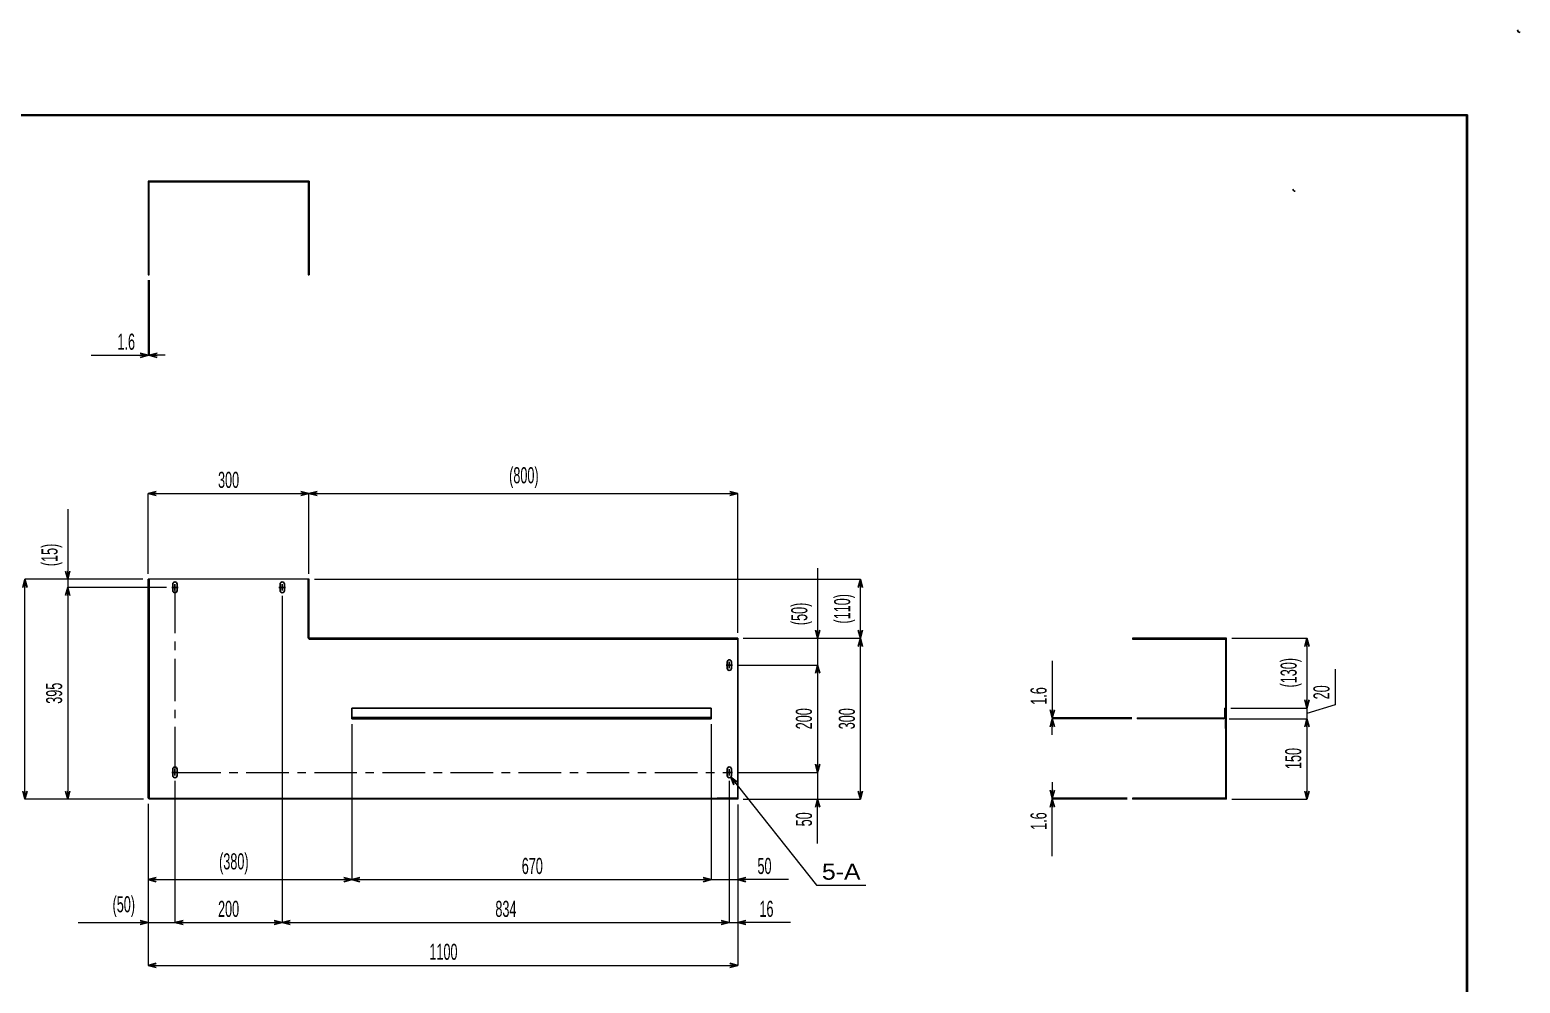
# Model space of a CAD drawing. Header units: millimetres. Extents: x -2100 to 2100, y -1485 to 1485.
# Drawn here: x -680 to 2100, y -293 to 1485 of the extents above; entities that cross this region are included whole.
import ezdxf
from ezdxf.enums import TextEntityAlignment as Align

# ---------------------------------------------------------------- set-up
doc = ezdxf.new("R2010")
doc.units = ezdxf.units.MM
doc.header["$LTSCALE"] = 2.5
doc.linetypes.add('CENTER', pattern=[50.8, 31.75, -6.35, 6.35, -6.35])
for name, color, linetype in [('Layer0001', 7, 'Continuous'), ('Layer0012', 7, 'Continuous'), ('Layer0013', 7, 'Continuous'), ('Layer0014', 7, 'Continuous')]:
    doc.layers.add(name, color=color, linetype=linetype)
doc.styles.add('dcStyle0', font='ＭＳ Ｐゴシック', dxfattribs={"width": 0.6})
doc.dimstyles.new('dc_Rotated', dxfattribs={"dimtxt": 30, "dimasz": 15.00113, "dimexe": 0, "dimexo": 10, "dimgap": 10, "dimtad": 3, "dimdec": 1, "dimdsep": 46, "dimtxsty": 'dcStyle0', "dimblk1": 'OPEN30', "dimblk2": 'OPEN30', "dimsah": 1, "dimcen": 0.09, "dimclrd": 4, "dimclre": 4, "dimclrt": 4, "dimadec": 0, "dimazin": 2, "dimtfac": 1, "dimtdec": 4, "dimtmove": 0, "dimatfit": 3, "dimfxl": 1, "dimarcsym": 1})
doc.dimstyles.new('dc_Rotated_F4', dxfattribs={"dimtxt": 30, "dimasz": 15.00113, "dimexe": 0, "dimexo": 10, "dimgap": 10, "dimtad": 3, "dimdec": 1, "dimdsep": 46, "dimtxsty": 'dcStyle0', "dimblk1": 'OPEN30', "dimblk2": 'OPEN30', "dimsah": 1, "dimcen": 0.09, "dimclrd": 4, "dimclre": 4, "dimclrt": 4, "dimadec": 0, "dimazin": 2, "dimtfac": 1, "dimtdec": 4, "dimtmove": 1, "dimatfit": 3, "dimfxl": 1, "dimarcsym": 1})

# ---------------------------------------------------------------- blocks, each defined once
blk = doc.blocks.new('DC_GROUP_AAD6-2745_9')
at = {"color": 2, "linetype": 'CENTER', "lineweight": 25}
for p, q in [((-215.1, 445.3), (-203.1, 445.3)), ((-209.1, 451.3), (-209.1, 439.3))]:
    blk.add_line(p, q, dxfattribs=at)
at = {"color": 3, "linetype": 'Continuous', "lineweight": 25}
for p, q in [((-213.1, 439.3), (-213.1, 451.3)), ((-205.1, 439.3), (-205.1, 451.3))]:
    blk.add_line(p, q, dxfattribs=at)
for centre, start, end in [((-209.1, 451.3), 360, 180), ((-209.1, 439.3), 180, 360)]:
    blk.add_arc(centre, 4, start, end, dxfattribs=at)
blk = doc.blocks.new('DC_GROUP_AAD6-2745_12')
at = {"color": 3, "linetype": 'Continuous', "lineweight": 25}
for p, q in [((-459.1, 51.9), (-459.1, 460.3)), ((-457.5, 50.3), (-457.5, 460.3)), ((-160.7, 350.3), (-160.7, 460.3)), ((-159.1, 348.7), (-159.1, 460.3))]:
    blk.add_line(p, q, dxfattribs=at)
blk = doc.blocks.new('DC_GROUP_AAD6-2745_11')
at = {"linetype": 'Continuous'}
blk.add_blockref('DC_GROUP_AAD6-2745_12', (0, 0), dxfattribs=at)
blk = doc.blocks.new('DC_GROUP_AAD6-2745_13')
at = {"color": 3, "linetype": 'Continuous', "lineweight": 18}
for p, q in [((-459.1, 51.9), (640.9, 51.9)), ((640.9, 50.3), (-457.5, 50.3))]:
    blk.add_line(p, q, dxfattribs=at)
blk = doc.blocks.new('DC_GROUP_AAD6-2745_10')
at = {"linetype": 'Continuous'}
for name in ['DC_GROUP_AAD6-2745_11', 'DC_GROUP_AAD6-2745_13']:
    blk.add_blockref(name, (0, 0), dxfattribs=at)
blk = doc.blocks.new('DC_GROUP_AAD6-2745_14')
at = {"color": 2, "linetype": 'CENTER', "lineweight": 25}
for p, q in [((-415.1, 445.3), (-403.1, 445.3)), ((-409.1, 451.3), (-409.1, 439.3))]:
    blk.add_line(p, q, dxfattribs=at)
at = {"color": 3, "linetype": 'Continuous', "lineweight": 25}
for p, q in [((-413.1, 439.3), (-413.1, 451.3)), ((-405.1, 439.3), (-405.1, 451.3))]:
    blk.add_line(p, q, dxfattribs=at)
for centre, start, end in [((-409.1, 451.3), 360, 180), ((-409.1, 439.3), 180, 360)]:
    blk.add_arc(centre, 4, start, end, dxfattribs=at)
blk = doc.blocks.new('DC_GROUP_AAD6-2745_15')
at = {"color": 2, "linetype": 'CENTER', "lineweight": 25}
for p, q in [((-415.1, 100.3), (-403.1, 100.3)), ((-409.1, 106.3), (-409.1, 94.3))]:
    blk.add_line(p, q, dxfattribs=at)
at = {"color": 3, "linetype": 'Continuous', "lineweight": 25}
for p, q in [((-413.1, 94.3), (-413.1, 106.3)), ((-405.1, 94.3), (-405.1, 106.3))]:
    blk.add_line(p, q, dxfattribs=at)
for centre, start, end in [((-409.1, 106.3), 360, 180), ((-409.1, 94.3), 180, 360)]:
    blk.add_arc(centre, 4, start, end, dxfattribs=at)
blk = doc.blocks.new('DC_GROUP_AAD6-2745_16')
at = {"color": 2, "linetype": 'CENTER', "lineweight": 25}
for p, q in [((618.9, 100.3), (630.9, 100.3)), ((624.9, 106.3), (624.9, 94.3))]:
    blk.add_line(p, q, dxfattribs=at)
at = {"color": 3, "linetype": 'Continuous', "lineweight": 25}
for p, q in [((620.9, 94.3), (620.9, 106.3)), ((628.9, 94.3), (628.9, 106.3))]:
    blk.add_line(p, q, dxfattribs=at)
for centre, start, end in [((624.9, 106.3), 360, 180), ((624.9, 94.3), 180, 360)]:
    blk.add_arc(centre, 4, start, end, dxfattribs=at)
blk = doc.blocks.new('DC_GROUP_AAD6-2745_17')
at = {"color": 3, "linetype": 'Continuous', "lineweight": 25}
for p, q in [((620.9, 294.3), (620.9, 306.3)), ((628.9, 294.3), (628.9, 306.3))]:
    blk.add_line(p, q, dxfattribs=at)
at = {"color": 2, "linetype": 'CENTER', "lineweight": 25}
for p, q in [((624.9, 306.3), (624.9, 294.3)), ((618.9, 300.3), (630.9, 300.3))]:
    blk.add_line(p, q, dxfattribs=at)
at = {"color": 3, "linetype": 'Continuous', "lineweight": 25}
for centre, start, end in [((624.9, 306.3), 360, 180), ((624.9, 294.3), 180, 360)]:
    blk.add_arc(centre, 4, start, end, dxfattribs=at)
blk = doc.blocks.new('_Open30')
at = {"color": 0, "linetype": 'ByBlock', "lineweight": -2}
for p, q in [((-1, 0.267949), (0, 0)), ((0, 0), (-1, -0.267949)), ((0, 0), (-1, 0))]:
    blk.add_line(p, q, dxfattribs=at)
blk = doc.blocks.new('*D13')
at = {"layer": 'Layer0012', "color": 4, "linetype": 'Continuous', "lineweight": 13}
for p, q in [((-79.1, 190.3), (-79.1, -99.7)), ((-459.1, 41.9), (-459.1, -99.7)), ((-459.1, -99.7), (-79.1, -99.7))]:
    blk.add_line(p, q, dxfattribs=at)
at = {"layer": 'Layer0012', "color": 4, "xscale": 15.00115266964712, "yscale": 15.00081580252128}
for p, rotation in [((-459.1, -99.7), 180), ((-79.1, -99.7), 360)]:
    blk.add_blockref('_Open30', p, dxfattribs=dict(at, rotation=rotation))
at = {"layer": 'Layer0012', "color": 4, "insert": (-299.3, -89.7), "char_height": 30, "attachment_point": 8, "style": 'dcStyle0'}
blk.add_mtext('\\T1.00;(380)', dxfattribs=at)
blk = doc.blocks.new('*D14')
at = {"layer": 'Layer0012', "color": 4, "linetype": 'Continuous', "lineweight": 13}
for p, q in [((-79.1, 190.3), (-79.1, -99.7)), ((590.9, 190.3), (590.9, -99.7)), ((-79.1, -99.7), (590.9, -99.7))]:
    blk.add_line(p, q, dxfattribs=at)
at = {"layer": 'Layer0012', "color": 4, "xscale": 15.00115266964712, "yscale": 15.00081580252128, "rotation": 180}
blk.add_blockref('_Open30', (-79.1, -99.7), dxfattribs=at)
at = {"layer": 'Layer0012', "color": 4, "xscale": 15.00115266964712, "yscale": 15.00081580252128}
blk.add_blockref('_Open30', (590.9, -99.7), dxfattribs=at)
at = {"layer": 'Layer0012', "color": 4, "insert": (257.4, -89.7), "char_height": 30, "attachment_point": 8, "style": 'dcStyle0'}
blk.add_mtext('\\T1.00;670', dxfattribs=at)
blk = doc.blocks.new('*D15')
at = {"layer": 'Layer0012', "color": 4, "linetype": 'Continuous', "lineweight": 13}
for p, q in [((590.9, 190.3), (590.9, -99.7)), ((640.9, 40.3), (640.9, -99.7)), ((590.9, -99.7), (640.9, -99.7)), ((735.4, -99.7), (640.9, -99.7))]:
    blk.add_line(p, q, dxfattribs=at)
at = {"layer": 'Layer0012', "color": 4, "xscale": 15.00115266964712, "yscale": 15.00081580252128, "rotation": 180}
blk.add_blockref('_Open30', (640.9, -99.7), dxfattribs=at)
at = {"layer": 'Layer0012', "color": 4, "insert": (677.4, -89.7), "char_height": 30, "attachment_point": 7, "style": 'dcStyle0'}
blk.add_mtext('\\T1.00;50', dxfattribs=at)
blk = doc.blocks.new('*D16')
at = {"layer": 'Layer0012', "color": 4, "linetype": 'Continuous', "lineweight": 13}
for p, q in [((-409.1, 84.3), (-409.1, -179.7)), ((-459.1, 41.9), (-459.1, -179.7)), ((-589.6, -179.7), (-459.1, -179.7)), ((-459.1, -179.7), (-409.1, -179.7))]:
    blk.add_line(p, q, dxfattribs=at)
at = {"layer": 'Layer0012', "color": 4, "xscale": 15.00115266964712, "yscale": 15.00081580252128, "rotation": 360}
blk.add_blockref('_Open30', (-459.1, -179.7), dxfattribs=at)
at = {"layer": 'Layer0012', "color": 4, "insert": (-483.6, -169.7), "char_height": 30, "attachment_point": 9, "style": 'dcStyle0'}
blk.add_mtext('\\T1.00;(50)', dxfattribs=at)
blk = doc.blocks.new('*D17')
at = {"layer": 'Layer0012', "color": 4, "linetype": 'Continuous', "lineweight": 13}
for p, q in [((-209.1, 429.3), (-209.1, -179.7)), ((-409.1, 84.3), (-409.1, -179.7)), ((-409.1, -179.7), (-209.1, -179.7))]:
    blk.add_line(p, q, dxfattribs=at)
at = {"layer": 'Layer0012', "color": 4, "xscale": 15.00115266964712, "yscale": 15.00081580252128}
for p, rotation in [((-409.1, -179.7), 180), ((-209.1, -179.7), 360)]:
    blk.add_blockref('_Open30', p, dxfattribs=dict(at, rotation=rotation))
at = {"layer": 'Layer0012', "color": 4, "insert": (-309.1, -169.7), "char_height": 30, "attachment_point": 8, "style": 'dcStyle0'}
blk.add_mtext('\\T1.00;200', dxfattribs=at)
blk = doc.blocks.new('*D18')
at = {"layer": 'Layer0012', "color": 4, "linetype": 'Continuous', "lineweight": 13}
for p, q in [((-209.1, 429.3), (-209.1, -179.7)), ((624.9, 84.3), (624.9, -179.7)), ((-209.1, -179.7), (624.9, -179.7))]:
    blk.add_line(p, q, dxfattribs=at)
at = {"layer": 'Layer0012', "color": 4, "xscale": 15.00115266964712, "yscale": 15.00081580252128, "rotation": 180}
blk.add_blockref('_Open30', (-209.1, -179.7), dxfattribs=at)
at = {"layer": 'Layer0012', "color": 4, "xscale": 15.00115266964712, "yscale": 15.00081580252128}
blk.add_blockref('_Open30', (624.9, -179.7), dxfattribs=at)
at = {"layer": 'Layer0012', "color": 4, "insert": (208.2, -169.7), "char_height": 30, "attachment_point": 8, "style": 'dcStyle0'}
blk.add_mtext('\\T1.00;834', dxfattribs=at)
blk = doc.blocks.new('*D19')
at = {"layer": 'Layer0012', "color": 4, "linetype": 'Continuous', "lineweight": 13}
for p, q in [((624.9, 84.3), (624.9, -179.7)), ((640.9, 40.3), (640.9, -179.7)), ((624.9, -179.7), (640.9, -179.7)), ((739.1, -179.7), (640.9, -179.7))]:
    blk.add_line(p, q, dxfattribs=at)
at = {"layer": 'Layer0012', "color": 4, "xscale": 15.00115266964712, "yscale": 15.00081580252128, "rotation": 180}
blk.add_blockref('_Open30', (640.9, -179.7), dxfattribs=at)
at = {"layer": 'Layer0012', "color": 4, "insert": (681.1, -169.7), "char_height": 30, "attachment_point": 7, "style": 'dcStyle0'}
blk.add_mtext('\\T1.00;16', dxfattribs=at)
blk = doc.blocks.new('*D20')
at = {"layer": 'Layer0012', "color": 4, "linetype": 'Continuous', "lineweight": 13}
for p, q in [((-459.1, 41.9), (-459.1, -259.7)), ((640.9, 40.3), (640.9, -259.7)), ((-459.1, -259.7), (640.9, -259.7))]:
    blk.add_line(p, q, dxfattribs=at)
at = {"layer": 'Layer0012', "color": 4, "xscale": 15.00115266964712, "yscale": 15.00081580252128, "rotation": 180}
blk.add_blockref('_Open30', (-459.1, -259.7), dxfattribs=at)
at = {"layer": 'Layer0012', "color": 4, "xscale": 15.00115266964712, "yscale": 15.00081580252128}
blk.add_blockref('_Open30', (640.9, -259.7), dxfattribs=at)
at = {"layer": 'Layer0012', "color": 4, "insert": (91.7, -249.7), "char_height": 30, "attachment_point": 8, "style": 'dcStyle0'}
blk.add_mtext('\\T1.00;1100', dxfattribs=at)
blk = doc.blocks.new('*D22')
at = {"layer": 'Layer0012', "color": 4, "linetype": 'Continuous', "lineweight": 13}
for p, q in [((789.4, 480.8), (789.4, 350.3)), ((650.9, 350.3), (789.4, 350.3)), ((789.4, 350.3), (789.4, 300.3)), ((641.9, 300.3), (789.4, 300.3))]:
    blk.add_line(p, q, dxfattribs=at)
at = {"layer": 'Layer0012', "color": 4, "xscale": 15.00115266964712, "yscale": 15.00081580252128, "rotation": 270}
blk.add_blockref('_Open30', (789.4, 350.3), dxfattribs=at)
at = {"layer": 'Layer0012', "color": 4, "insert": (779.4, 374.8), "char_height": 30, "attachment_point": 7, "rotation": 90, "style": 'dcStyle0'}
blk.add_mtext('\\T1.00;(50)', dxfattribs=at)
blk = doc.blocks.new('*D23')
at = {"layer": 'Layer0012', "color": 4, "linetype": 'Continuous', "lineweight": 13}
for p, q in [((641.9, 300.3), (789.4, 300.3)), ((789.4, 300.3), (789.4, 100.3)), ((641.9, 100.3), (789.4, 100.3))]:
    blk.add_line(p, q, dxfattribs=at)
at = {"layer": 'Layer0012', "color": 4, "xscale": 15.00115266964712, "yscale": 15.00081580252128}
for p, rotation in [((789.4, 300.3), 90), ((789.4, 100.3), 270)]:
    blk.add_blockref('_Open30', p, dxfattribs=dict(at, rotation=rotation))
at = {"layer": 'Layer0012', "color": 4, "insert": (779.4, 200.3), "char_height": 30, "attachment_point": 8, "rotation": 90, "style": 'dcStyle0'}
blk.add_mtext('\\T1.00;200', dxfattribs=at)
blk = doc.blocks.new('*D24')
at = {"layer": 'Layer0012', "color": 4, "linetype": 'Continuous', "lineweight": 13}
for p, q in [((641.9, 100.3), (789.4, 100.3)), ((789.4, 100.3), (789.4, 50.3)), ((650.9, 50.3), (789.4, 50.3)), ((789.4, -32.2), (789.4, 50.3))]:
    blk.add_line(p, q, dxfattribs=at)
at = {"layer": 'Layer0012', "color": 4, "xscale": 15.00115266964712, "yscale": 15.00081580252128, "rotation": 90}
blk.add_blockref('_Open30', (789.4, 50.3), dxfattribs=at)
at = {"layer": 'Layer0012', "color": 4, "insert": (779.4, 25.8), "char_height": 30, "attachment_point": 9, "rotation": 90, "style": 'dcStyle0'}
blk.add_mtext('\\T1.00;50', dxfattribs=at)
blk = doc.blocks.new('*D25')
at = {"layer": 'Layer0012', "color": 4, "linetype": 'Continuous', "lineweight": 13}
for p, q in [((-149.1, 460.3), (869.4, 460.3)), ((869.4, 350.3), (869.4, 460.3)), ((650.9, 350.3), (869.4, 350.3))]:
    blk.add_line(p, q, dxfattribs=at)
at = {"layer": 'Layer0012', "color": 4, "xscale": 15.00115266964712, "yscale": 15.00081580252128}
for p, rotation in [((869.4, 460.3), 90), ((869.4, 350.3), 270)]:
    blk.add_blockref('_Open30', p, dxfattribs=dict(at, rotation=rotation))
at = {"layer": 'Layer0012', "color": 4, "insert": (859.4, 405.3), "char_height": 30, "attachment_point": 8, "rotation": 90, "style": 'dcStyle0'}
blk.add_mtext('\\T1.00;(110)', dxfattribs=at)
blk = doc.blocks.new('*D26')
at = {"layer": 'Layer0012', "color": 4, "linetype": 'Continuous', "lineweight": 13}
for p, q in [((650.9, 350.3), (869.4, 350.3)), ((869.4, 50.3), (869.4, 350.3)), ((650.9, 50.3), (869.4, 50.3))]:
    blk.add_line(p, q, dxfattribs=at)
at = {"layer": 'Layer0012', "color": 4, "xscale": 15.00115266964712, "yscale": 15.00081580252128}
for p, rotation in [((869.4, 350.3), 90), ((869.4, 50.3), 270)]:
    blk.add_blockref('_Open30', p, dxfattribs=dict(at, rotation=rotation))
at = {"layer": 'Layer0012', "color": 4, "insert": (859.4, 200.3), "char_height": 30, "attachment_point": 8, "rotation": 90, "style": 'dcStyle0'}
blk.add_mtext('\\T1.00;300', dxfattribs=at)
blk = doc.blocks.new('*D27')
at = {"layer": 'Layer0012', "color": 4, "linetype": 'Continuous', "lineweight": 13}
for p, q in [((-689.1, 50.3), (-689.1, 460.3)), ((-469.1, 460.3), (-689.1, 460.3)), ((-467.5, 50.3), (-689.1, 50.3))]:
    blk.add_line(p, q, dxfattribs=at)
at = {"layer": 'Layer0012', "color": 4, "xscale": 15.00115266964712, "yscale": 15.00081580252128}
for p, rotation in [((-689.1, 460.3), 90), ((-689.1, 50.3), 270)]:
    blk.add_blockref('_Open30', p, dxfattribs=dict(at, rotation=rotation))
at = {"layer": 'Layer0012', "color": 4, "insert": (-699.1, 255.3), "char_height": 30, "attachment_point": 8, "rotation": 90, "style": 'dcStyle0'}
blk.add_mtext('\\T1.00;410', dxfattribs=at)
blk = doc.blocks.new('*D29')
at = {"layer": 'Layer0012', "color": 4, "linetype": 'Continuous', "lineweight": 13}
for p, q in [((1562.1, 350.3), (1702.1, 350.3)), ((1702.1, 350.3), (1702.1, 220.3)), ((1560.5, 220.3), (1702.1, 220.3))]:
    blk.add_line(p, q, dxfattribs=at)
at = {"layer": 'Layer0012', "color": 4, "xscale": 15.00115266964712, "yscale": 15.00081580252128}
for p, rotation in [((1702.1, 350.3), 90), ((1702.1, 220.3), 270)]:
    blk.add_blockref('_Open30', p, dxfattribs=dict(at, rotation=rotation))
at = {"layer": 'Layer0012', "color": 4, "insert": (1692.1, 286.1), "char_height": 30, "attachment_point": 8, "rotation": 90, "style": 'dcStyle0'}
blk.add_mtext('\\T1.00;(130)', dxfattribs=at)
blk = doc.blocks.new('*D30')
at = {"layer": 'Layer0012', "color": 4, "linetype": 'Continuous', "lineweight": 13}
for p, q in [((1754.7, 292.8), (1754.7, 226.4)), ((1754.7, 226.4), (1702.1, 210.3)), ((1556.9, 200.3), (1702.1, 200.3)), ((1560.5, 220.3), (1702.1, 220.3)), ((1702.1, 220.3), (1702.1, 200.3))]:
    blk.add_line(p, q, dxfattribs=at)
at = {"layer": 'Layer0012', "color": 4, "insert": (1744.7, 236.4), "char_height": 30, "attachment_point": 7, "rotation": 90, "style": 'dcStyle0'}
blk.add_mtext('\\T1.00;20', dxfattribs=at)
blk = doc.blocks.new('*D31')
at = {"layer": 'Layer0012', "color": 4, "linetype": 'Continuous', "lineweight": 13}
for p, q in [((1556.9, 200.3), (1702.1, 200.3)), ((1702.1, 200.3), (1702.1, 50.3)), ((1562.1, 50.3), (1702.1, 50.3))]:
    blk.add_line(p, q, dxfattribs=at)
at = {"layer": 'Layer0012', "color": 4, "xscale": 15.00115266964712, "yscale": 15.00081580252128}
for p, rotation in [((1702.1, 200.3), 90), ((1702.1, 50.3), 270)]:
    blk.add_blockref('_Open30', p, dxfattribs=dict(at, rotation=rotation))
at = {"layer": 'Layer0012', "color": 4, "insert": (1692.1, 126.1), "char_height": 30, "attachment_point": 8, "rotation": 90, "style": 'dcStyle0'}
blk.add_mtext('\\T1.00;150', dxfattribs=at)
blk = doc.blocks.new('*D33')
at = {"layer": 'Layer0012', "color": 4, "linetype": 'Continuous', "lineweight": 13}
for p, q in [((-609.1, 590.8), (-609.1, 460.3)), ((-609.1, 460.3), (-609.1, 445.3)), ((-469.1, 460.3), (-609.1, 460.3)), ((-425.1, 445.3), (-609.1, 445.3))]:
    blk.add_line(p, q, dxfattribs=at)
at = {"layer": 'Layer0012', "color": 4, "xscale": 15.00115266964712, "yscale": 15.00081580252128, "rotation": 270}
blk.add_blockref('_Open30', (-609.1, 460.3), dxfattribs=at)
at = {"layer": 'Layer0012', "color": 4, "insert": (-619.1, 484.8), "char_height": 30, "attachment_point": 7, "rotation": 90, "style": 'dcStyle0'}
blk.add_mtext('\\T1.00;(15)', dxfattribs=at)
blk = doc.blocks.new('*D34')
at = {"layer": 'Layer0012', "color": 4, "linetype": 'Continuous', "lineweight": 13}
for p, q in [((-609.1, 445.3), (-609.1, 50.3)), ((-425.1, 445.3), (-609.1, 445.3)), ((-467.5, 50.3), (-609.1, 50.3))]:
    blk.add_line(p, q, dxfattribs=at)
at = {"layer": 'Layer0012', "color": 4, "xscale": 15.00115266964712, "yscale": 15.00081580252128}
for p, rotation in [((-609.1, 445.3), 90), ((-609.1, 50.3), 270)]:
    blk.add_blockref('_Open30', p, dxfattribs=dict(at, rotation=rotation))
at = {"layer": 'Layer0012', "color": 4, "insert": (-619.1, 247.8), "char_height": 30, "attachment_point": 8, "rotation": 90, "style": 'dcStyle0'}
blk.add_mtext('\\T1.00;395', dxfattribs=at)
blk = doc.blocks.new('*D35')
at = {"layer": 'Layer0012', "color": 4, "linetype": 'Continuous', "lineweight": 13}
for p, q in [((-459.1, 620.3), (-159.1, 620.3)), ((-459.1, 470.3), (-459.1, 620.3)), ((-159.1, 470.3), (-159.1, 620.3))]:
    blk.add_line(p, q, dxfattribs=at)
at = {"layer": 'Layer0012', "color": 4, "xscale": 15.00115266964712, "yscale": 15.00081580252128}
for p, rotation in [((-459.1, 620.3), 180), ((-159.1, 620.3), 360)]:
    blk.add_blockref('_Open30', p, dxfattribs=dict(at, rotation=rotation))
at = {"layer": 'Layer0012', "color": 4, "insert": (-309.1, 630.3), "char_height": 30, "attachment_point": 8, "style": 'dcStyle0'}
blk.add_mtext('\\T1.00;300', dxfattribs=at)
blk = doc.blocks.new('*D36')
at = {"layer": 'Layer0012', "color": 4, "linetype": 'Continuous', "lineweight": 13}
for p, q in [((-159.1, 620.3), (640.9, 620.3)), ((-159.1, 470.3), (-159.1, 620.3)), ((640.9, 360.3), (640.9, 620.3))]:
    blk.add_line(p, q, dxfattribs=at)
at = {"layer": 'Layer0012', "color": 4, "xscale": 15.00115266964712, "yscale": 15.00081580252128}
for p, rotation in [((-159.1, 620.3), 180), ((640.9, 620.3), 360)]:
    blk.add_blockref('_Open30', p, dxfattribs=dict(at, rotation=rotation))
at = {"layer": 'Layer0012', "color": 4, "insert": (241.7, 630.3), "char_height": 30, "attachment_point": 8, "style": 'dcStyle0'}
blk.add_mtext('\\T1.00;(800)', dxfattribs=at)
blk = doc.blocks.new('DC_IMAGEDIMGROUP_1')
at = {"layer": 'Layer0012', "color": 4, "linetype": 'Continuous', "lineweight": 13}
for p, q in [((-459.1, 1018), (-459.1, 878)), ((-457.5, 1018), (-457.5, 878)), ((-565.6, 878), (-459.1, 878)), ((-459.1, 878), (-457.5, 878)), ((-427.5, 878), (-457.5, 878))]:
    blk.add_line(p, q, dxfattribs=at)
at = {"layer": 'Layer0012', "color": 4, "xscale": 15.00115266964712, "yscale": 15.00081580252128}
for p, rotation in [((-459.1, 878), 360), ((-457.5, 878), 180)]:
    blk.add_blockref('_Open30', p, dxfattribs=dict(at, rotation=rotation))
at = {"layer": 'Layer0012', "color": 4, "insert": (-483.6, 888), "char_height": 30, "attachment_point": 9, "style": 'dcStyle0'}
blk.add_mtext('\\T1.00;1.6', dxfattribs=at)
blk = doc.blocks.new('DC_IMAGEDIMGROUP_2')
at = {"layer": 'Layer0012', "color": 4, "linetype": 'Continuous', "lineweight": 13}
for p, q in [((1227.1, 308.4), (1227.1, 201.9)), ((1227.1, 201.9), (1227.1, 200.3)), ((1375.5, 201.9), (1227.1, 201.9)), ((1375.5, 200.3), (1227.1, 200.3)), ((1227.1, 170.3), (1227.1, 200.3))]:
    blk.add_line(p, q, dxfattribs=at)
at = {"layer": 'Layer0012', "color": 4, "xscale": 15.00115266964712, "yscale": 15.00081580252128}
for p, rotation in [((1227.1, 201.9), 270), ((1227.1, 200.3), 90)]:
    blk.add_blockref('_Open30', p, dxfattribs=dict(at, rotation=rotation))
at = {"layer": 'Layer0012', "color": 4, "insert": (1217.1, 226.4), "char_height": 30, "attachment_point": 7, "rotation": 90, "style": 'dcStyle0'}
blk.add_mtext('\\T1.00;1.6', dxfattribs=at)
blk = doc.blocks.new('DC_IMAGEDIMGROUP_3')
at = {"layer": 'Layer0012', "color": 4, "linetype": 'Continuous', "lineweight": 13}
for p, q in [((1227.1, 81.9), (1227.1, 51.9)), ((1367.1, 51.9), (1227.1, 51.9)), ((1227.1, 50.3), (1227.1, 51.9)), ((1367.1, 50.3), (1227.1, 50.3)), ((1227.1, -56.2), (1227.1, 50.3))]:
    blk.add_line(p, q, dxfattribs=at)
at = {"layer": 'Layer0012', "color": 4, "xscale": 15.00115266964712, "yscale": 15.00081580252128}
for p, rotation in [((1227.1, 51.9), 270), ((1227.1, 50.3), 90)]:
    blk.add_blockref('_Open30', p, dxfattribs=dict(at, rotation=rotation))
at = {"layer": 'Layer0012', "color": 4, "insert": (1217.1, 25.8), "char_height": 30, "attachment_point": 9, "rotation": 90, "style": 'dcStyle0'}
blk.add_mtext('\\T1.00;1.6', dxfattribs=at)
blk = doc.blocks.new('DC_GROUP_AAD6-2745_27')
at = {"layer": 'Layer0013', "color": 4, "linetype": 'Continuous', "lineweight": 13}
for p, q in [((627.4, 91.2), (787.6, -109.9)), ((787.6, -109.9), (879.6, -109.9))]:
    blk.add_line(p, q, dxfattribs=at)
at = {"layer": 'Layer0013', "color": 4, "xscale": 15.00115266964712, "yscale": 15.00081580252128, "rotation": 128.5464715514447}
blk.add_blockref('_Open30', (627.4, 91.2), dxfattribs=at)
at = {"layer": 'Layer0013', "color": 4, "style": 'dcStyle0', "width": 1.010573}
blk.add_text('5-A', height=30, dxfattribs=at).set_placement((797.6, -99.9), (869.6, -99.9), align=Align.FIT)
blk = doc.blocks.new('DC_GROUP_AAD6-2745_28')
at = {"layer": 'Layer0001', "color": 3, "linetype": 'Continuous', "lineweight": 18}
for p, q in [((1385.5, 201.9), (1385.5, 200.3)), ((1385.5, 201.9), (1546.9, 201.9)), ((1546.9, 200.3), (1385.5, 200.3)), ((1548.9, 203.9), (1548.9, 220.3)), ((1550.5, 220.3), (1548.9, 220.3))]:
    blk.add_line(p, q, dxfattribs=at)
for radius in [2, 3.6]:
    blk.add_arc((1546.9, 203.9), radius, 270, 0, dxfattribs=at)

msp = doc.modelspace()

# ---------------------------------------------------------------- linework, layer by layer
at = {"color": 3, "linetype": 'Continuous', "lineweight": 18}
for p, q in [((-159.06, 1203.01), (-160.66, 1203.01)), ((-459.06, 1028.01), (-457.46, 1028.01)), ((-160.66, 1028.01), (-159.06, 1028.01)), ((-159.06, 460.3), (-459.06, 460.3)), ((1377.11, 350.3), (1377.11, 348.7)), ((640.94, 51.9), (602.44, 51.9)), ((640.94, 50.3), (602.44, 50.3)), ((1377.11, 51.9), (1377.11, 50.3)), ((1552.11, 50.3), (1552.11, 51.9))]:
    msp.add_line(p, q, dxfattribs=at)
at = {"color": 5, "linetype": 'CENTER', "lineweight": 13}
for p, q in [((-409.06, 439.3), (-409.06, 106.3)), ((-403.06, 100.3), (618.94, 100.3))]:
    msp.add_line(p, q, dxfattribs=at)
at = {"color": 3, "linetype": 'Continuous', "lineweight": 25}
for p, q in [((-160.66, 350.3), (640.94, 350.3)), ((640.94, 348.7), (-159.06, 348.7)), ((640.94, 50.3), (640.94, 350.3)), ((590.94, 220.3), (-79.08, 220.3)), ((-79.08, 220.3), (-79.08, 200.3)), ((590.94, 202.6), (-79.08, 202.6)), ((590.94, 200.3), (-79.08, 200.3)), ((590.94, 220.3), (590.94, 200.3))]:
    msp.add_line(p, q, dxfattribs=at)
at = {"layer": 'Layer0001', "color": 3, "linetype": 'Continuous', "lineweight": 18}
for p, q in [((-160.66, 1203.01), (-459.06, 1203.01)), ((-459.06, 1203.01), (-459.06, 1028.01)), ((-457.46, 1028.01), (-457.46, 1203.01)), ((-457.46, 1201.41), (-160.66, 1201.41)), ((-289.06, 1201.41), (-305.46, 1201.41)), ((-160.66, 1203.01), (-160.66, 1028.01)), ((-159.06, 1203.01), (-159.06, 1028.01)), ((1552.11, 350.3), (1377.11, 350.3)), ((1377.11, 348.7), (1552.11, 348.7)), ((1550.51, 348.7), (1550.51, 51.9)), ((1552.11, 51.9), (1552.11, 350.3)), ((1550.51, 181.9), (1550.51, 198.3)), ((1552.11, 51.9), (1377.11, 51.9)), ((1552.11, 50.3), (1377.11, 50.3))]:
    msp.add_line(p, q, dxfattribs=at)
at = {"layer": 'Layer0014', "color": 3, "linetype": 'Continuous', "lineweight": 25}
for p, q in [((2001.5, 1326.5), (-1941.5, 1326.5)), ((-1940, 1325), (2000, 1325)), ((2000, 1325), (2000, -1385)), ((2001.5, -1386.5), (2001.5, 1326.5))]:
    msp.add_line(p, q, dxfattribs=at)
at = {"layer": 'Layer0014', "color": 5, "linetype": 'Continuous', "lineweight": 25}
for centre, radius in [((2100, 1485), 5), ((1680, 1188), 4)]:
    msp.add_arc(centre, radius, 180, 270, dxfattribs=at)

# ---------------------------------------------------------------- block references
at = {"linetype": 'Continuous'}
for name in ['DC_GROUP_AAD6-2745_10', 'DC_GROUP_AAD6-2745_14', 'DC_GROUP_AAD6-2745_9', 'DC_GROUP_AAD6-2745_17', 'DC_GROUP_AAD6-2745_15', 'DC_GROUP_AAD6-2745_16']:
    msp.add_blockref(name, (0, 0), dxfattribs=at)
at = {"layer": 'Layer0001', "linetype": 'Continuous'}
msp.add_blockref('DC_GROUP_AAD6-2745_28', (0, 0), dxfattribs=at)
at = {"layer": 'Layer0012', "linetype": 'Continuous'}
for name in ['DC_IMAGEDIMGROUP_1', 'DC_IMAGEDIMGROUP_2', 'DC_IMAGEDIMGROUP_3']:
    msp.add_blockref(name, (0, 0), dxfattribs=at)
at = {"layer": 'Layer0013', "linetype": 'Continuous'}
msp.add_blockref('DC_GROUP_AAD6-2745_27', (0, 0), dxfattribs=at)

# ---------------------------------------------------------------- dimensions: what is measured, and where the dimension line sits
at = {"layer": 'Layer0012', "linetype": 'Continuous', "lineweight": 13}
for base, p1, p2, picture, middle in [((-159.06, 620.3), (-459.06, 460.3), (-159.06, 460.3), '*D35', (-309.06, 620.3)), ((-209.06, -179.7), (-409.06, 94.3), (-209.06, 439.3), '*D17', (-309.06, -179.7)), ((640.94, -99.7), (590.94, 200.3), (640.94, 50.3), '*D15', (701.43, -99.7)), ((640.94, -179.7), (624.94, 94.3), (640.94, 50.3), '*D19', (705.11, -179.7))]:
    dim = msp.add_linear_dim(base=base, p1=p1, p2=p2, dimstyle='dc_Rotated', override={"dimtxt": 30, "dimasz": 15.00113, "dimexe": 0, "dimexo": 10, "dimgap": 10, "dimtad": 3, "dimtih": 0, "dimtoh": 0, "dimdec": 1, "dimlfac": 1, "dimzin": 8, "dimtxsty": 'dcStyle0', "dimblk1": 'Open30', "dimblk2": 'Open30', "dimsah": 1, "dimclrd": 4, "dimclre": 4, "dimclrt": 4, "dimazin": 2, "dimtofl": 1, "dimtolj": 0, "dimtzin": 8, "dimarcsym": 1}, dxfattribs=at)
    dim.commit()
    dim.dimension.update_dxf_attribs({"geometry": picture, "text_midpoint": middle, "dimtype": 160})
for base, p1, p2, picture, middle in [((640.94, 620.3), (-159.06, 460.3), (640.94, 350.3), '*D36', (241.69, 620.3)), ((-79.08, -99.7), (-459.06, 51.9), (-79.08, 200.3), '*D13', (-299.28, -99.7)), ((-409.06, -179.7), (-459.06, 51.9), (-409.06, 94.3), '*D16', (-531.55, -179.7))]:
    dim = msp.add_linear_dim(base=base, p1=p1, p2=p2, text='(<>)', dimstyle='dc_Rotated', override={"dimtxt": 30, "dimasz": 15.00113, "dimexe": 0, "dimexo": 10, "dimgap": 10, "dimtad": 3, "dimtih": 0, "dimtoh": 0, "dimdec": 1, "dimlfac": 1, "dimzin": 8, "dimtxsty": 'dcStyle0', "dimblk1": 'Open30', "dimblk2": 'Open30', "dimsah": 1, "dimclrd": 4, "dimclre": 4, "dimclrt": 4, "dimazin": 2, "dimtofl": 1, "dimtolj": 0, "dimtzin": 8, "dimarcsym": 1}, dxfattribs=at)
    dim.commit()
    dim.dimension.update_dxf_attribs({"geometry": picture, "text_midpoint": middle, "dimtype": 160})
for base, p1, p2, picture, middle in [((-609.06, 445.3), (-459.06, 460.3), (-415.06, 445.3), '*D33', (-609.06, 532.79)), ((789.44, 300.3), (640.94, 350.3), (631.94, 300.3), '*D22', (789.44, 422.79)), ((869.44, 460.3), (640.94, 350.3), (-159.06, 460.3), '*D25', (869.44, 405.3)), ((1702.11, 220.3), (1552.11, 350.3), (1550.51, 220.3), '*D29', (1702.11, 286.1))]:
    dim = msp.add_linear_dim(base=base, p1=p1, p2=p2, angle=90, text='(<>)', dimstyle='dc_Rotated', override={"dimtxt": 30, "dimasz": 15.00113, "dimexe": 0, "dimexo": 10, "dimgap": 10, "dimtad": 3, "dimtih": 0, "dimtoh": 0, "dimdec": 1, "dimlfac": 1, "dimzin": 8, "dimtxsty": 'dcStyle0', "dimblk1": 'Open30', "dimblk2": 'Open30', "dimsah": 1, "dimclrd": 4, "dimclre": 4, "dimclrt": 4, "dimazin": 2, "dimtofl": 1, "dimtolj": 0, "dimtzin": 8, "dimarcsym": 1}, dxfattribs=at)
    dim.commit()
    dim.dimension.update_dxf_attribs({"geometry": picture, "text_midpoint": middle, "dimtype": 160})
for base, p1, p2, angle, dimstyle, override, picture, middle in [((-689.06, 460.3), (-457.46, 50.3), (-459.06, 460.3), 90, 'dc_Rotated', {"dimtxt": 30, "dimasz": 15.00113, "dimexe": 0, "dimexo": 10, "dimgap": 10, "dimtad": 3, "dimtih": 0, "dimtoh": 0, "dimdec": 1, "dimlfac": 1, "dimzin": 8, "dimtxsty": 'dcStyle0', "dimblk1": 'Open30', "dimblk2": 'Open30', "dimsah": 1, "dimclrd": 4, "dimclre": 4, "dimclrt": 4, "dimazin": 2, "dimtofl": 1, "dimtolj": 0, "dimtzin": 8, "dimarcsym": 1}, '*D27', (-689.06, 255.3)), ((-609.06, 50.3), (-415.06, 445.3), (-457.46, 50.3), 90, 'dc_Rotated', {"dimtxt": 30, "dimasz": 15.00113, "dimexe": 0, "dimexo": 10, "dimgap": 10, "dimtad": 3, "dimtih": 0, "dimtoh": 0, "dimdec": 1, "dimlfac": 1, "dimzin": 8, "dimtxsty": 'dcStyle0', "dimblk1": 'Open30', "dimblk2": 'Open30', "dimsah": 1, "dimclrd": 4, "dimclre": 4, "dimclrt": 4, "dimazin": 2, "dimtofl": 1, "dimtolj": 0, "dimtzin": 8, "dimarcsym": 1}, '*D34', (-609.06, 247.8)), ((624.94, -179.7), (-209.06, 439.3), (624.94, 94.3), 0, 'dc_Rotated', {"dimtxt": 30, "dimasz": 15.00113, "dimexe": 0, "dimexo": 10, "dimgap": 10, "dimtad": 3, "dimtih": 0, "dimtoh": 0, "dimdec": 1, "dimlfac": 1, "dimzin": 8, "dimtxsty": 'dcStyle0', "dimblk1": 'Open30', "dimblk2": 'Open30', "dimsah": 1, "dimclrd": 4, "dimclre": 4, "dimclrt": 4, "dimazin": 2, "dimtofl": 1, "dimtolj": 0, "dimtzin": 8, "dimarcsym": 1}, '*D18', (208.24, -179.7)), ((869.44, 350.3), (640.94, 50.3), (640.94, 350.3), 90, 'dc_Rotated', {"dimtxt": 30, "dimasz": 15.00113, "dimexe": 0, "dimexo": 10, "dimgap": 10, "dimtad": 3, "dimtih": 0, "dimtoh": 0, "dimdec": 1, "dimlfac": 1, "dimzin": 8, "dimtxsty": 'dcStyle0', "dimblk1": 'Open30', "dimblk2": 'Open30', "dimsah": 1, "dimclrd": 4, "dimclre": 4, "dimclrt": 4, "dimazin": 2, "dimtofl": 1, "dimtolj": 0, "dimtzin": 8, "dimarcsym": 1}, '*D26', (869.44, 200.3)), ((789.44, 100.3), (631.94, 300.3), (631.94, 100.3), 90, 'dc_Rotated', {"dimtxt": 30, "dimasz": 15.00113, "dimexe": 0, "dimexo": 10, "dimgap": 10, "dimtad": 3, "dimtih": 0, "dimtoh": 0, "dimdec": 1, "dimlfac": 1, "dimzin": 8, "dimtxsty": 'dcStyle0', "dimblk1": 'Open30', "dimblk2": 'Open30', "dimsah": 1, "dimclrd": 4, "dimclre": 4, "dimclrt": 4, "dimazin": 2, "dimtofl": 1, "dimtolj": 0, "dimtzin": 8, "dimarcsym": 1}, '*D23', (789.44, 200.3)), ((1702.11, 200.3), (1550.51, 220.3), (1546.91, 200.3), 90, 'dc_Rotated_F4', {"dimtxt": 30, "dimasz": 15.00113, "dimexe": 0, "dimexo": 10, "dimgap": 10, "dimtad": 3, "dimtih": 0, "dimtoh": 0, "dimdec": 1, "dimlfac": 1, "dimzin": 8, "dimtxsty": 'dcStyle0', "dimblk1": 'Open30', "dimblk2": 'Open30', "dimsah": 1, "dimclrd": 4, "dimclre": 4, "dimclrt": 4, "dimazin": 2, "dimtofl": 1, "dimtmove": 1, "dimtolj": 0, "dimtzin": 8, "dimarcsym": 1}, '*D30', (1754.67, 260.4)), ((590.94, -99.7), (-79.08, 200.3), (590.94, 200.3), 0, 'dc_Rotated', {"dimtxt": 30, "dimasz": 15.00113, "dimexe": 0, "dimexo": 10, "dimgap": 10, "dimtad": 3, "dimtih": 0, "dimtoh": 0, "dimdec": 1, "dimlfac": 1, "dimzin": 8, "dimtxsty": 'dcStyle0', "dimblk1": 'Open30', "dimblk2": 'Open30', "dimsah": 1, "dimclrd": 4, "dimclre": 4, "dimclrt": 4, "dimazin": 2, "dimtofl": 1, "dimtolj": 0, "dimtzin": 8, "dimarcsym": 1}, '*D14', (257.43, -99.7)), ((1702.11, 50.3), (1546.91, 200.3), (1552.11, 50.3), 90, 'dc_Rotated', {"dimtxt": 30, "dimasz": 15.00113, "dimexe": 0, "dimexo": 10, "dimgap": 10, "dimtad": 3, "dimtih": 0, "dimtoh": 0, "dimdec": 1, "dimlfac": 1, "dimzin": 8, "dimtxsty": 'dcStyle0', "dimblk1": 'Open30', "dimblk2": 'Open30', "dimsah": 1, "dimclrd": 4, "dimclre": 4, "dimclrt": 4, "dimazin": 2, "dimtofl": 1, "dimtolj": 0, "dimtzin": 8, "dimarcsym": 1}, '*D31', (1702.11, 126.1)), ((789.44, 50.3), (631.94, 100.3), (640.94, 50.3), 90, 'dc_Rotated', {"dimtxt": 30, "dimasz": 15.00113, "dimexe": 0, "dimexo": 10, "dimgap": 10, "dimtad": 3, "dimtih": 0, "dimtoh": 0, "dimdec": 1, "dimlfac": 1, "dimzin": 8, "dimtxsty": 'dcStyle0', "dimblk1": 'Open30', "dimblk2": 'Open30', "dimsah": 1, "dimclrd": 4, "dimclre": 4, "dimclrt": 4, "dimazin": 2, "dimtofl": 1, "dimtolj": 0, "dimtzin": 8, "dimarcsym": 1}, '*D24', (789.44, 1.81)), ((640.94, -259.7), (-459.06, 51.9), (640.94, 50.3), 0, 'dc_Rotated', {"dimtxt": 30, "dimasz": 15.00113, "dimexe": 0, "dimexo": 10, "dimgap": 10, "dimtad": 3, "dimtih": 0, "dimtoh": 0, "dimdec": 1, "dimlfac": 1, "dimzin": 8, "dimtxsty": 'dcStyle0', "dimblk1": 'Open30', "dimblk2": 'Open30', "dimsah": 1, "dimclrd": 4, "dimclre": 4, "dimclrt": 4, "dimazin": 2, "dimtofl": 1, "dimtolj": 0, "dimtzin": 8, "dimarcsym": 1}, '*D20', (91.69, -259.7))]:
    dim = msp.add_linear_dim(base=base, p1=p1, p2=p2, angle=angle, dimstyle=dimstyle, override=override, dxfattribs=at)
    dim.commit()
    dim.dimension.update_dxf_attribs({"geometry": picture, "text_midpoint": middle, "dimtype": 160})

doc.saveas('drawing.dxf')
